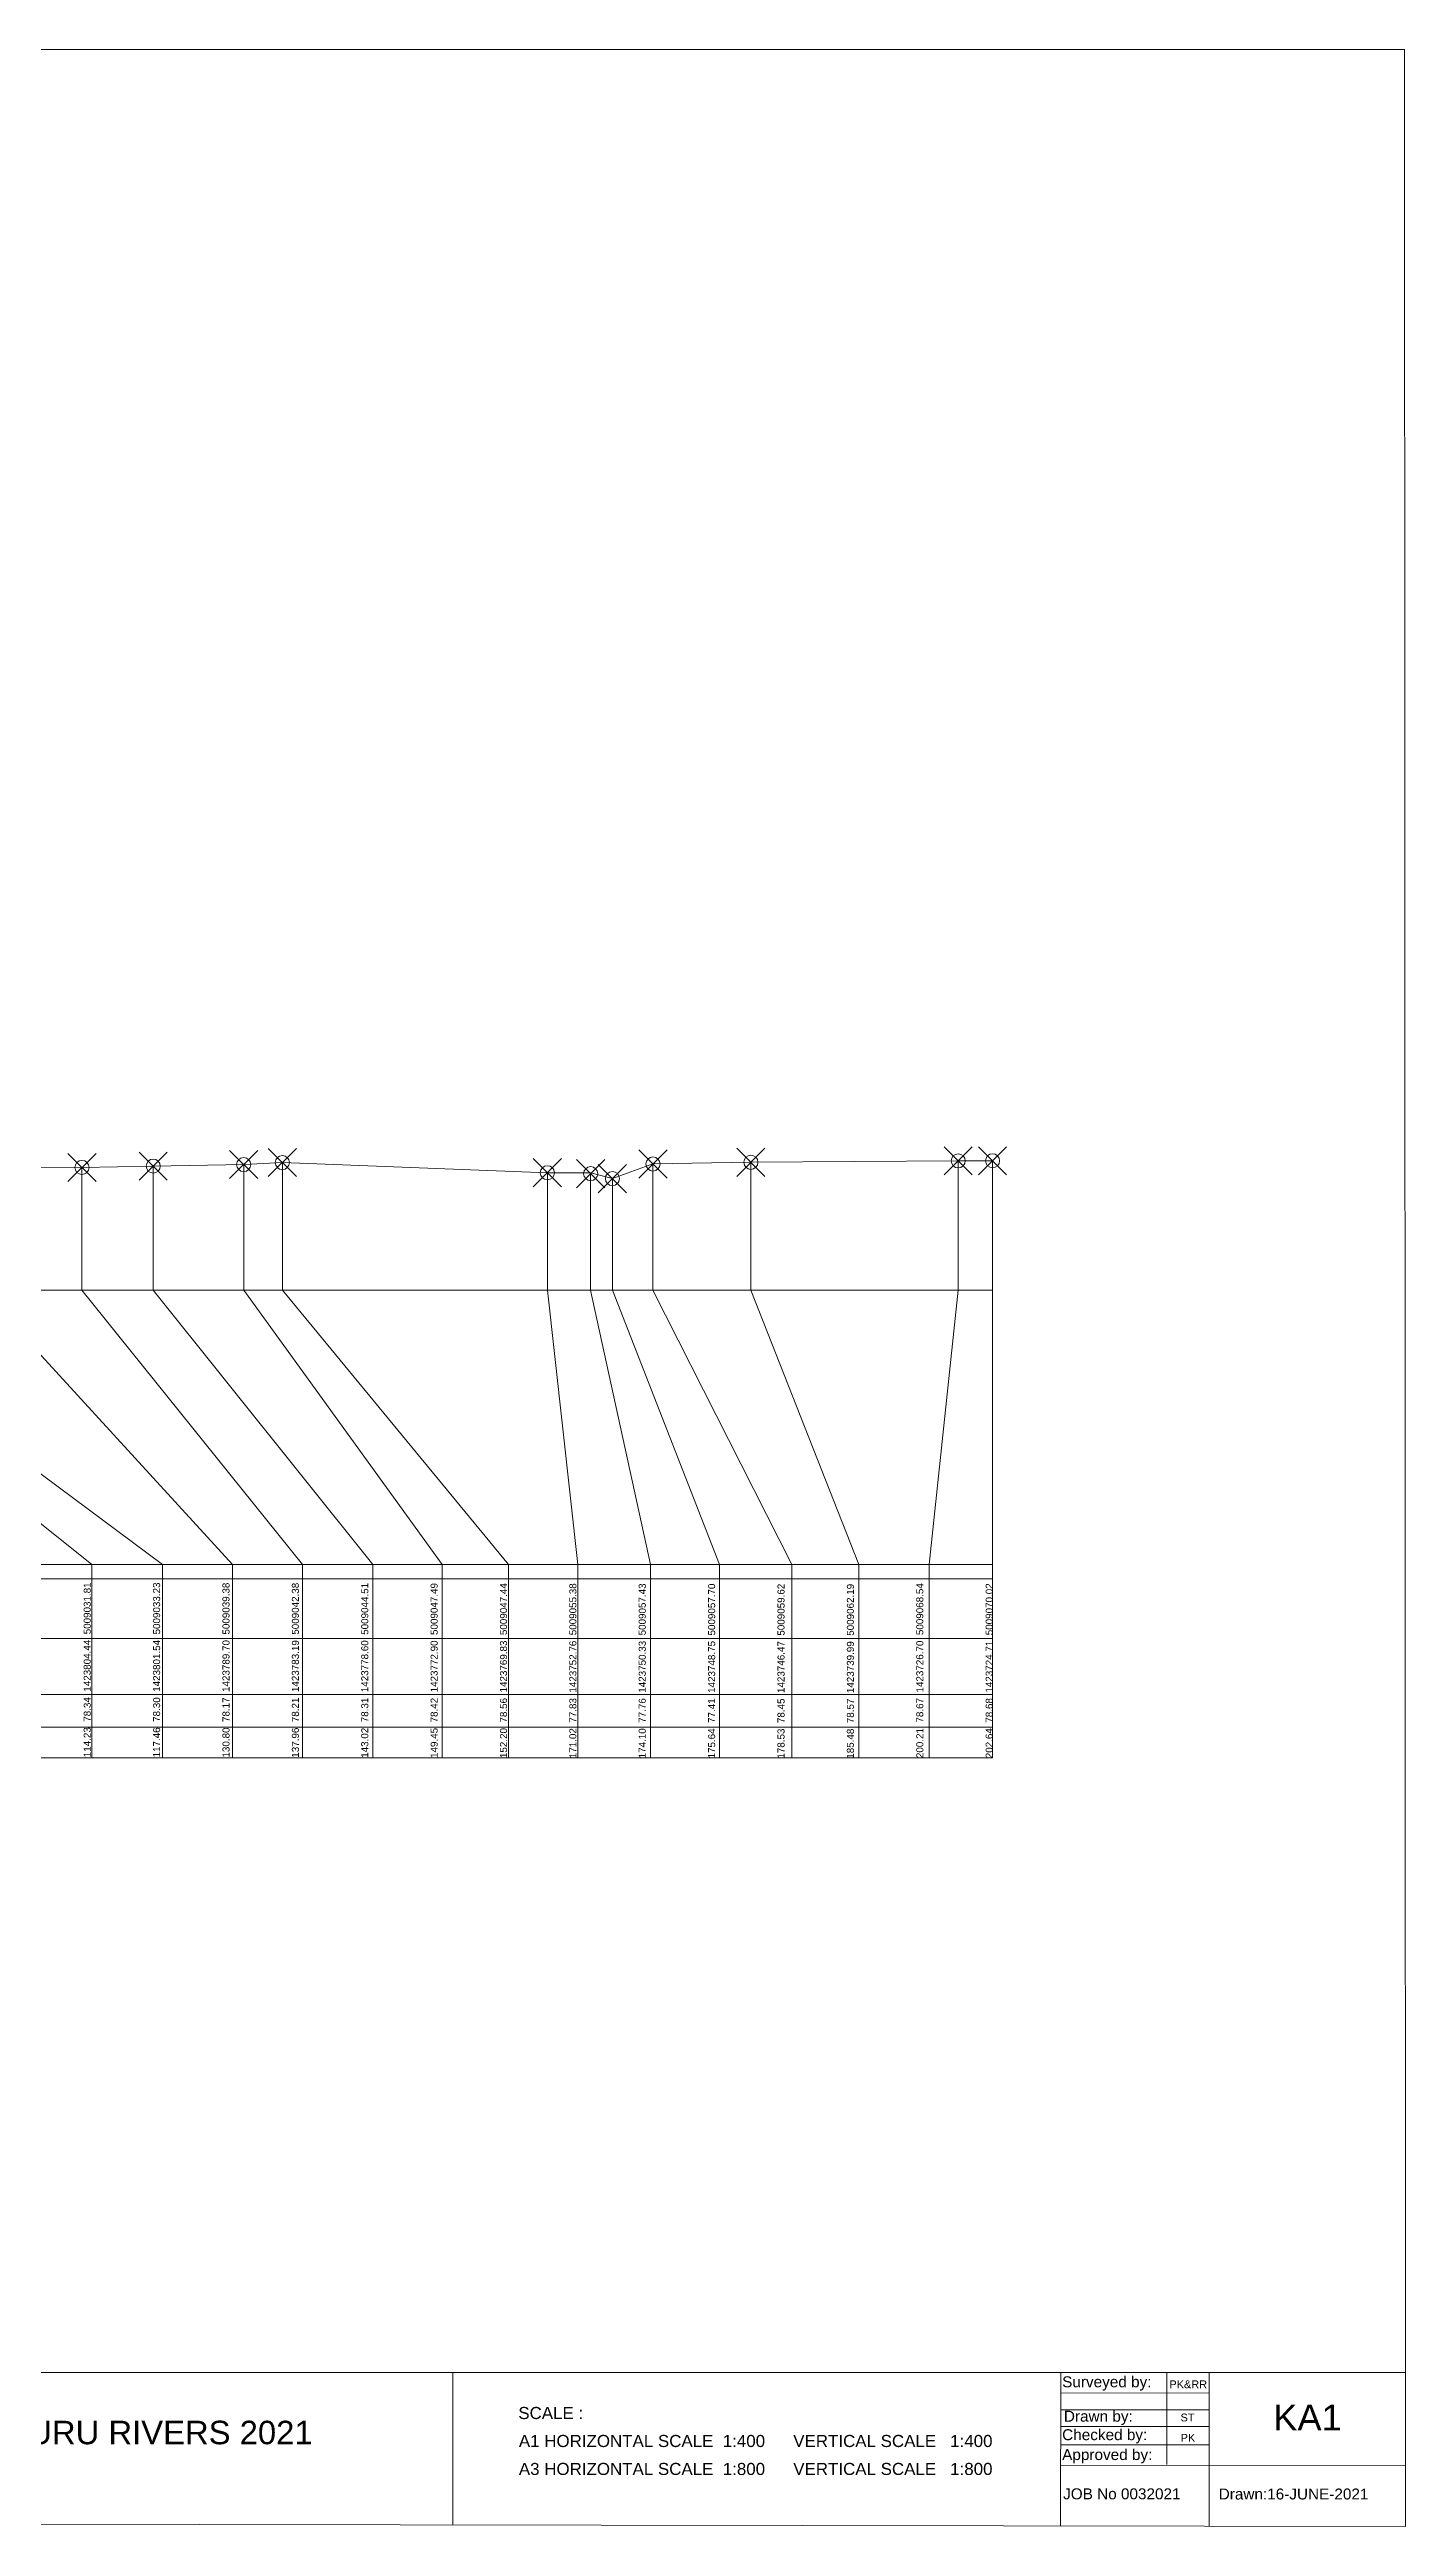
# Model space of a CAD drawing. Header units: millimetres. Extents: x -1945041 to 271067, y -218757 to 1425286130.
# Drawn here: x -1279015 to -1182700, y -18363 to 157646 of the extents above; entities that cross this region are included whole.
import ezdxf

# ---------------------------------------------------------------- set-up
doc = ezdxf.new("R2010")
doc.units = ezdxf.units.MM
doc.header["$PDMODE"] = 35
doc.header["$PDSIZE"] = 1000
doc.styles.get("Standard").update_dxf_attribs({"font": 'arial.ttf'})

# ---------------------------------------------------------------- blocks, each defined once
blk = doc.blocks.new('GeomaticsNZ TITLE BLOCK')
at = {"color": 7, "linetype": 'Continuous', "lineweight": 0}
for p, q in [((0, 1579.2), (2363.4, 1579.2)), ((2363.4, 1579.2), (2364, 94.9)), ((2364, 94.9), (0, 94.9)), ((15.9, 94.9), (2364, 94.9)), ((2364, 94.9), (382.6, 94.9)), ((1755.4, 94.9), (1755.4, -2.6)), ((2143.9, 94.9), (2143.7, -3)), ((2143.9, 81.9), (2238.6, 81.7)), ((2211.5, 94.9), (2211.5, 36.1)), ((2238.6, 94.8), (2238.6, -3.2)), ((2364, -3.5), (2364, 94.9)), ((2143.9, 71), (2238.6, 71)), ((2143.6, 60.4), (2238.6, 60.4)), ((2143.8, 48.6), (2238.6, 48.6)), ((2143.8, 35.4), (2364, 35.3)), ((0, 0), (2364, -3.5))]:
    blk.add_line(p, q, dxfattribs=at)
for s, p in [('PK&RR', (2213.2, 84.8)), ('ST', (2220.3, 63.6)), ('PK', (2220.4, 50.6))]:
    blk.add_text(s, height=5, dxfattribs=at).set_placement(p)
at = {"color": 7, "linetype": 'Continuous', "lineweight": 0, "attachment_point": 1}
for s, insert, char_height in [('{\\C256;Surveyed by:}', (2144.7, 92.4), 7), ('{\\C256;SURVEY OF THE KAKANUI AND KAURU RIVERS 2021}', (1133.8, 64), 15), ('{\\C256;Drawn by:}', (2145.8, 70.4), 7), ('{\\C256;Checked by:}', (2144.7, 58.6), 7), ('{\\C256;Approved by:}', (2144.7, 45.9), 7), ('{\\C256;JOB No 0032021}', (2145.3, 20.8), 7), ('{\\C256;Drawn:16-JUNE-2021}', (2244.7, 20.7), 7)]:
    blk.add_mtext_dynamic_manual_height_columns(s, width=3535.727, gutter_width=159, heights=[0], dxfattribs=dict(at, insert=insert, char_height=char_height))

msp = doc.modelspace()

# ---------------------------------------------------------------- linework, layer by layer
at = {"linetype": 'Continuous', "lineweight": 0}
for p, q in [((-1276713, 78206), (-1276713, 69485)), ((-1271654, 78305), (-1271654, 69485)), ((-1265225, 78415), (-1265225, 69485)), ((-1262479, 78555), (-1262479, 69485)), ((-1243653, 77834), (-1243653, 69485)), ((-1240578, 77764), (-1240578, 69485)), ((-1236150, 78453), (-1236150, 69485)), ((-1229196, 78573), (-1229196, 69485)), ((-1214467, 78672), (-1214467, 69485)), ((-1212032, 78682), (-1212032, 36248)), ((-1212032, 78682), (-1212032, 65133)), ((-1239035, 77414), (-1239035, 69485)), ((-1414584, 69485), (-1212032, 69485)), ((-1300445, 69485), (-1276007, 50000)), ((-1297216, 69485), (-1270995, 50000)), ((-1283880, 69485), (-1266012, 50000)), ((-1276713, 69485), (-1261055, 50000)), ((-1271654, 69485), (-1256052, 50000)), ((-1265225, 69485), (-1251118, 50000)), ((-1262479, 69485), (-1246410, 50000)), ((-1243653, 69485), (-1241499, 50000)), ((-1240578, 69485), (-1236317, 50000)), ((-1239035, 69485), (-1231437, 50000)), ((-1236150, 69485), (-1226285, 50000)), ((-1229196, 69485), (-1221530, 50000)), ((-1214467, 69485), (-1216542, 50000)), ((-1427011, 50000), (-1212032, 50000)), ((-1427011, 50000), (-1212032, 50000)), ((-1276007, 50000), (-1276007, 36248)), ((-1270995, 50000), (-1270995, 36248)), ((-1266012, 50000), (-1266012, 36248)), ((-1261055, 50000), (-1261055, 36248)), ((-1256052, 50000), (-1256052, 36248)), ((-1251118, 50000), (-1251118, 36248)), ((-1246410, 50000), (-1246410, 36248)), ((-1241499, 50000), (-1241499, 36248)), ((-1236317, 50000), (-1236317, 36248)), ((-1231437, 50000), (-1231437, 36248)), ((-1226285, 50000), (-1226285, 36248)), ((-1221530, 50000), (-1221530, 36248)), ((-1216542, 50000), (-1216542, 36248)), ((-1427011, 36248), (-1212032, 36248))]:
    msp.add_line(p, q, dxfattribs=at)
at = {"color": 4, "linetype": 'Continuous', "lineweight": 0}
msp.add_line((-1420972, 50000), (-1212032, 50000), dxfattribs=at)
at = {"color": 7, "linetype": 'Continuous', "lineweight": 0}
for p, q in [((-1427011, 48982), (-1212032, 48982)), ((-1427011, 44746), (-1212032, 44746)), ((-1427011, 40754), (-1212032, 40754)), ((-1427011, 38445), (-1212032, 38445)), ((-1427011, 36248), (-1212032, 36248))]:
    msp.add_line(p, q, dxfattribs=at)
at = {"color": 1, "linetype": 'Continuous', "lineweight": 0}
msp.add_lwpolyline([(-1283880, 78166), (-1276713, 78206), (-1271654, 78305), (-1265225, 78415), (-1262479, 78555), (-1243653, 77834), (-1240578, 77834), (-1239035, 77414), (-1236150, 78453), (-1229196, 78573), (-1214467, 78672), (-1212032, 78682)], dxfattribs=at)
at = {"linetype": 'Continuous', "lineweight": 0}
for p in [(-1276713, 78206), (-1271654, 78305), (-1265225, 78415), (-1262479, 78555), (-1236150, 78453), (-1229196, 78573), (-1214467, 78672), (-1212032, 78682), (-1243653, 77834), (-1240578, 77764), (-1239035, 77414)]:
    msp.add_point(p, dxfattribs=at)

# ---------------------------------------------------------------- block references
at = {"color": 7, "linetype": 'Continuous', "lineweight": 0, "xscale": 111.2022893510132, "yscale": 111.2022893510132, "zscale": 111.2022893510132}
msp.add_blockref('GeomaticsNZ TITLE BLOCK', (-1445580, -17969), dxfattribs=at)

# ---------------------------------------------------------------- texts
at = {"linetype": 'Continuous', "lineweight": 0}
for s, p in [('114.23  78.34  1423804.44  5009031.81', (-1276089, 36295)), ('117.46  78.30  1423801.54  5009033.23', (-1271161, 36285)), ('130.80  78.17  1423789.70  5009039.38', (-1266232, 36276)), ('137.96  78.21  1423783.19  5009042.38', (-1261304, 36266)), ('143.02  78.31  1423778.60  5009044.51', (-1256376, 36257)), ('149.45  78.42  1423772.90  5009047.49', (-1251448, 36247)), ('152.20  78.56  1423769.83  5009047.44', (-1246519, 36238)), ('171.02  77.83  1423752.76  5009055.38', (-1241591, 36229)), ('174.10  77.76  1423750.33  5009057.43', (-1236663, 36219)), ('175.64  77.41  1423748.75  5009057.70', (-1231734, 36210)), ('178.53  78.45  1423746.47  5009059.62', (-1226806, 36200)), ('185.48  78.57  1423739.99  5009062.19', (-1221878, 36191)), ('200.21  78.67  1423726.70  5009068.54', (-1216949, 36237)), ('202.64  78.68  1423724.71  5009070.02', (-1212021, 36228))]:
    msp.add_text(s, height=500, rotation=90, dxfattribs=at).set_placement(p)
at = {"color": 7, "linetype": 'Continuous', "lineweight": 0}
for s, height, p in [('SCALE :  ', 859.9, (-1245717, -10731)), ('KA1', 1842.6, (-1192086, -11543)), ('A1 HORIZONTAL SCALE  1:400      VERTICAL SCALE   1:400 ', 859.89, (-1245677, -12719)), ('A3 HORIZONTAL SCALE  1:800      VERTICAL SCALE   1:800', 859.89, (-1245677, -14706))]:
    msp.add_text(s, height=height, dxfattribs=at).set_placement(p)

doc.saveas('drawing.dxf')
